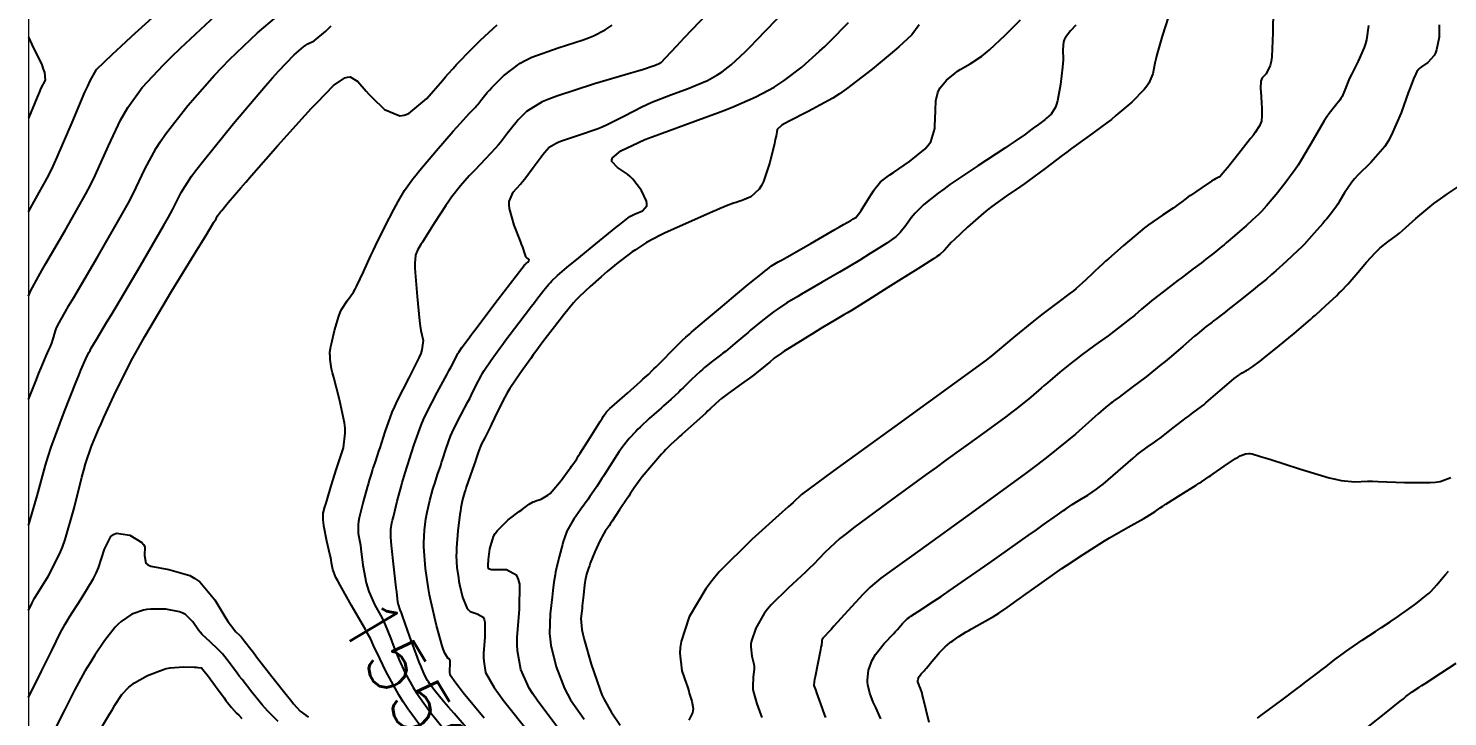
# Model space of a CAD drawing. Header units: metres. Extents: x 837117 to 838477, y 1189012 to 1191015.
# Drawn here: x 837476.5 to 837574.9, y 1190474.6 to 1190522.4 of the extents above; entities that cross this region are included whole.
import ezdxf

# ---------------------------------------------------------------- set-up
doc = ezdxf.new("R2010")
doc.units = ezdxf.units.M
doc.header["$LTSCALE"] = 0.3
doc.layers.add('COORD', color=7, linetype='Continuous', lineweight=20)
doc.layers.add('COTAS 10', color=1, linetype='Continuous')
doc.layers.add('COTAS INT', color=252, linetype='Continuous')
doc.styles.get("Standard").update_dxf_attribs({"font": 'simplex.shx'})

msp = doc.modelspace()

# ---------------------------------------------------------------- linework, layer by layer
at = {"layer": 'COORD'}
msp.add_lwpolyline([(837476.514, 1189013.872), (838476.514, 1189013.872), (838476.514, 1191013.872), (837476.514, 1191013.872)], close=True, dxfattribs=at)
at = {"layer": 'COTAS 10'}
for points, elevation in [([(837476.514, 1190509.651), (837476.805, 1190510.153), (837477.921, 1190512.201), (837478.222, 1190512.808), (837478.519, 1190513.434), (837479.56, 1190515.841), (837480.436, 1190517.939), (837480.628, 1190518.37), (837480.799, 1190518.736), (837481.236, 1190519.515), (837482.344, 1190520.589), (837482.938, 1190521.141), (837483.656, 1190521.803), (837487.287, 1190525.115)], 1540), ([(837504.173, 1190473.354), (837502.832, 1190475.186), (837502.51, 1190475.672), (837502.209, 1190476.15), (837501.3, 1190477.799), (837500.672, 1190479.107), (837500.547, 1190479.369), (837500.444, 1190479.587), (837500.252, 1190480.015), (837500.017, 1190480.462), (837499.887, 1190480.692), (837499.729, 1190480.969), (837498.925, 1190482.352), (837498.124, 1190483.759), (837497.969, 1190484.051), (837497.842, 1190484.3), (837497.623, 1190484.847), (837497.542, 1190485.312), (837497.502, 1190485.51), (837497.455, 1190485.737), (837497.417, 1190485.913), (837497.221, 1190486.808), (837497.008, 1190487.876), (837496.973, 1190488.101), (837496.949, 1190488.296), (837496.951, 1190488.747), (837497.081, 1190489.193), (837497.138, 1190489.386), (837497.204, 1190489.608), (837497.517, 1190490.659), (837497.872, 1190491.82), (837497.964, 1190492.111), (837498.054, 1190492.39), (837498.357, 1190493.287), (837498.49, 1190494.296), (837498.472, 1190494.644), (837498.431, 1190495.022), (837498.086, 1190496.637), (837497.684, 1190498.165), (837497.606, 1190498.488), (837497.543, 1190498.768), (837497.439, 1190499.417), (837497.43, 1190499.718), (837497.428, 1190499.778), (837497.425, 1190499.828), (837497.416, 1190499.924), (837497.461, 1190500.17), (837497.492, 1190500.315), (837497.532, 1190500.494), (837497.744, 1190501.415), (837498.041, 1190502.425), (837498.134, 1190502.659), (837498.232, 1190502.874), (837498.625, 1190503.485), (837499.056, 1190504.086), (837499.178, 1190504.293), (837499.301, 1190504.519), (837499.754, 1190505.484), (837500.259, 1190506.622), (837500.415, 1190506.956), (837500.578, 1190507.298), (837501.225, 1190508.605), (837501.857, 1190509.822), (837502.011, 1190510.107), (837502.156, 1190510.37), (837502.603, 1190511.136), (837503.178, 1190511.938), (837503.403, 1190512.224), (837503.656, 1190512.538), (837504.811, 1190513.905), (837505.976, 1190515.239), (837506.236, 1190515.533), (837506.469, 1190515.793), (837507.086, 1190516.459), (837507.487, 1190516.888), (837507.584, 1190516.998), (837507.676, 1190517.106), (837507.958, 1190517.466), (837508.336, 1190517.921), (837508.489, 1190518.088), (837508.662, 1190518.272), (837509.459, 1190519.087), (837510.606, 1190519.951), (837511, 1190520.167), (837511.427, 1190520.373), (837513.245, 1190521.031), (837514.983, 1190521.581), (837515.36, 1190521.718), (837515.691, 1190521.849), (837516.511, 1190522.269), (837516.998, 1190522.602)], 1550), ([(837513.164, 1190473.969), (837511.792, 1190475.775), (837511.501, 1190476.215), (837511.249, 1190476.628), (837510.659, 1190477.901), (837510.438, 1190479.213), (837510.419, 1190479.651), (837510.417, 1190480.121), (837510.562, 1190482.086), (837510.586, 1190483.83), (837510.508, 1190484.16), (837510.394, 1190484.423), (837509.676, 1190484.823), (837508.903, 1190484.812), (837508.754, 1190484.817), (837508.632, 1190484.826), (837508.428, 1190484.884), (837508.411, 1190484.961), (837508.407, 1190484.98), (837508.403, 1190485), (837508.394, 1190485.063), (837508.407, 1190485.285), (837508.418, 1190485.404), (837508.432, 1190485.547), (837508.508, 1190486.274), (837508.761, 1190487.124), (837508.887, 1190487.345), (837509.038, 1190487.56), (837509.782, 1190488.285), (837510.554, 1190488.869), (837510.722, 1190488.994), (837510.87, 1190489.105), (837511.239, 1190489.373), (837511.514, 1190489.53), (837511.602, 1190489.569), (837511.696, 1190489.607), (837512.08, 1190489.73), (837512.546, 1190489.995), (837512.692, 1190490.123), (837512.845, 1190490.274), (837513.458, 1190491.017), (837513.995, 1190491.747), (837514.101, 1190491.89), (837514.187, 1190492.008), (837514.342, 1190492.223), (837514.535, 1190492.527), (837514.645, 1190492.702), (837514.779, 1190492.915), (837515.469, 1190494.01), (837516.158, 1190495.103), (837516.293, 1190495.315), (837516.402, 1190495.488), (837516.594, 1190495.782), (837516.836, 1190496.004), (837516.978, 1190496.131), (837517.152, 1190496.287), (837518.049, 1190497.085), (837518.95, 1190497.886), (837519.126, 1190498.042), (837519.271, 1190498.171), (837519.529, 1190498.401), (837519.758, 1190498.627), (837519.884, 1190498.752), (837520.036, 1190498.906), (837521.592, 1190500.47), (837521.745, 1190500.622), (837521.872, 1190500.747), (837522.103, 1190500.967), (837522.357, 1190501.177), (837522.498, 1190501.296), (837522.669, 1190501.441), (837523.543, 1190502.182), (837524.64, 1190503.108), (837524.952, 1190503.369), (837525.268, 1190503.632), (837526.438, 1190504.6), (837527.412, 1190505.398), (837527.604, 1190505.554), (837527.762, 1190505.682), (837528.052, 1190505.908), (837528.51, 1190506.172), (837528.774, 1190506.323), (837529.098, 1190506.508), (837530.763, 1190507.458), (837532.44, 1190508.416), (837532.771, 1190508.606), (837533.045, 1190508.763), (837533.551, 1190509.058), (837533.681, 1190509.14), (837533.717, 1190509.162), (837533.752, 1190509.185), (837533.882, 1190509.265), (837534.083, 1190509.49), (837534.163, 1190509.602), (837534.254, 1190509.737), (837534.674, 1190510.407), (837535.114, 1190511.105), (837535.219, 1190511.257), (837535.316, 1190511.391), (837535.604, 1190511.729), (837536.058, 1190512.079), (837536.26, 1190512.221), (837536.495, 1190512.383), (837537.62, 1190513.132), (837538.703, 1190514.017), (837538.913, 1190514.265), (837539.083, 1190514.515), (837539.372, 1190515.426), (837539.402, 1190516.28), (837539.41, 1190516.494), (837539.417, 1190516.698), (837539.443, 1190517.354), (837539.571, 1190517.933), (837539.644, 1190518.088), (837539.732, 1190518.242), (837540.186, 1190518.783), (837540.776, 1190519.278), (837540.951, 1190519.404), (837541.131, 1190519.525), (837541.821, 1190519.92), (837542.634, 1190520.446), (837542.891, 1190520.649), (837543.163, 1190520.877), (837544.258, 1190521.907), (837545.322, 1190522.965)], 1560), ([(837574.335, 1190522.614), (837574.34, 1190521.756), (837574.167, 1190520.881), (837574.088, 1190520.683), (837573.997, 1190520.504), (837573.556, 1190520.018), (837573.121, 1190519.699), (837573.033, 1190519.627), (837572.958, 1190519.56), (837572.806, 1190519.377), (837572.738, 1190519.231), (837572.717, 1190519.189), (837572.696, 1190519.145), (837572.61, 1190518.979), (837572.418, 1190518.498), (837572.329, 1190518.255), (837572.224, 1190517.966), (837571.718, 1190516.527), (837571.025, 1190514.934), (837570.802, 1190514.548), (837570.567, 1190514.185), (837569.607, 1190513.07), (837568.691, 1190512.162), (837568.483, 1190511.929), (837568.295, 1190511.705), (837567.78, 1190510.963), (837567.413, 1190510.337), (837567.317, 1190510.186), (837567.225, 1190510.045), (837566.913, 1190509.614), (837566.545, 1190509.167), (837566.417, 1190509.016), (837566.278, 1190508.853), (837565.68, 1190508.162), (837564.974, 1190507.395), (837564.767, 1190507.184), (837564.554, 1190506.973), (837563.744, 1190506.215), (837563.019, 1190505.568), (837562.86, 1190505.426), (837562.719, 1190505.302), (837562.363, 1190504.988), (837561.953, 1190504.65), (837561.779, 1190504.509), (837561.579, 1190504.348), (837560.637, 1190503.597), (837559.697, 1190502.853), (837559.498, 1190502.696), (837559.326, 1190502.561), (837558.926, 1190502.251), (837558.675, 1190502.061), (837558.597, 1190502.002), (837558.515, 1190501.94), (837558.187, 1190501.69), (837557.726, 1190501.317), (837557.559, 1190501.176), (837557.376, 1190501.02), (837556.576, 1190500.321), (837555.63, 1190499.51), (837555.355, 1190499.282), (837555.075, 1190499.054), (837554.016, 1190498.219), (837553.064, 1190497.49), (837552.85, 1190497.327), (837552.658, 1190497.182), (837552.146, 1190496.803), (837551.781, 1190496.533), (837551.682, 1190496.457), (837551.585, 1190496.381), (837551.239, 1190496.102), (837550.708, 1190495.645), (837550.494, 1190495.457), (837550.25, 1190495.241), (837549.124, 1190494.239), (837547.218, 1190492.684), (837546.482, 1190492.12), (837545.656, 1190491.497), (837541.919, 1190488.767), (837538.32, 1190486.181), (837537.581, 1190485.649), (837536.953, 1190485.198), (837535.617, 1190484.235), (837534.897, 1190483.622), (837534.658, 1190483.392), (837534.402, 1190483.135), (837533.335, 1190481.986), (837532.37, 1190480.908), (837532.177, 1190480.695), (837532.018, 1190480.519), (837531.711, 1190480.192), (837531.63, 1190480.111), (837531.612, 1190480.09), (837531.596, 1190480.069), (837531.555, 1190479.999), (837531.535, 1190479.937), (837531.532, 1190479.922), (837531.53, 1190479.908), (837531.536, 1190479.863), (837531.501, 1190479.607), (837531.474, 1190479.46), (837531.44, 1190479.279), (837531.254, 1190478.347), (837531.07, 1190477.412), (837531.037, 1190477.228), (837531.011, 1190477.077), (837530.983, 1190476.805), (837531.067, 1190476.574), (837531.112, 1190476.449), (837531.166, 1190476.297), (837531.442, 1190475.531), (837531.722, 1190474.745), (837531.779, 1190474.582)], 1570), ([(837476.514, 1190475.976), (837477.42, 1190477.787), (837477.811, 1190478.574), (837478.135, 1190479.227), (837478.74, 1190480.468), (837479.059, 1190481.05), (837479.204, 1190481.287), (837479.372, 1190481.557), (837480.184, 1190482.806), (837481.02, 1190484.224), (837481.205, 1190484.6), (837481.369, 1190484.97), (837481.793, 1190486.246), (837482.239, 1190487.145), (837482.418, 1190487.276), (837482.621, 1190487.357), (837483.554, 1190487.225), (837484.373, 1190486.727), (837484.504, 1190486.577), (837484.594, 1190486.422), (837484.573, 1190485.819), (837484.652, 1190485.282), (837484.805, 1190485.168), (837485.015, 1190485.07), (837486.244, 1190484.841), (837487.705, 1190484.44), (837488.062, 1190484.233), (837488.397, 1190483.985), (837489.432, 1190482.741), (837490.204, 1190481.481), (837490.374, 1190481.222), (837490.524, 1190481.001), (837490.908, 1190480.53), (837491.157, 1190480.298), (837491.223, 1190480.229), (837491.288, 1190480.158), (837491.509, 1190479.88), (837491.929, 1190479.326), (837492.119, 1190479.079), (837492.34, 1190478.793), (837493.406, 1190477.422), (837494.481, 1190476.059), (837494.709, 1190475.778), (837494.907, 1190475.538), (837495.367, 1190475.018), (837495.774, 1190474.721), (837495.938, 1190474.622)], 1550)]:
    msp.add_lwpolyline(points, dxfattribs=dict(at, elevation=elevation))
at = {"layer": 'COTAS INT'}
for points, elevation in [([(837524.638, 1190524.508), (837521.975, 1190521.684), (837521.463, 1190521.142), (837521.048, 1190520.704), (837520.367, 1190519.989), (837520.322, 1190519.955), (837520.31, 1190519.947), (837520.297, 1190519.939), (837520.252, 1190519.914), (837520.197, 1190519.89), (837520.178, 1190519.883), (837520.158, 1190519.875), (837520.074, 1190519.844), (837519.982, 1190519.809), (837519.934, 1190519.787), (837519.85, 1190519.743), (837519.176, 1190519.528), (837518.78, 1190519.409), (837518.293, 1190519.264), (837515.776, 1190518.527), (837513.159, 1190517.683), (837512.609, 1190517.471), (837512.134, 1190517.269), (837511.048, 1190516.615), (837510.487, 1190516.022), (837510.343, 1190515.857), (837510.204, 1190515.692), (837509.742, 1190515.096), (837509.244, 1190514.459), (837509.082, 1190514.269), (837508.91, 1190514.073), (837508.201, 1190513.316), (837507.464, 1190512.547), (837507.274, 1190512.343), (837507.091, 1190512.143), (837506.478, 1190511.455), (837505.852, 1190510.658), (837505.66, 1190510.39), (837505.459, 1190510.1), (837504.667, 1190508.882), (837503.978, 1190507.776), (837503.842, 1190507.557), (837503.731, 1190507.376), (837503.529, 1190507.04), (837503.473, 1190506.923), (837503.454, 1190506.882), (837503.434, 1190506.836), (837503.347, 1190506.635), (837503.307, 1190506.058), (837503.315, 1190505.775), (837503.333, 1190505.439), (837503.467, 1190503.779), (837503.646, 1190502.088), (837503.692, 1190501.732), (837503.736, 1190501.424), (837503.88, 1190500.72), (837503.809, 1190500.088), (837503.717, 1190499.827), (837503.595, 1190499.528), (837502.893, 1190498.137), (837502.087, 1190496.57), (837501.898, 1190496.16), (837501.726, 1190495.761), (837501.228, 1190494.405), (837500.88, 1190493.291), (837500.801, 1190493.043), (837500.73, 1190492.822), (837500.538, 1190492.244), (837500.41, 1190491.877), (837500.381, 1190491.789), (837500.353, 1190491.706), (837500.275, 1190491.457), (837500.153, 1190491.035), (837500.099, 1190490.845), (837500.035, 1190490.622), (837499.732, 1190489.55), (837499.459, 1190488.435), (837499.416, 1190488.185), (837499.386, 1190487.961), (837499.392, 1190487.364), (837499.437, 1190487.113), (837499.499, 1190486.762), (837499.533, 1190486.534), (837499.569, 1190486.28), (837499.711, 1190485.144), (837499.933, 1190483.925), (837500.019, 1190483.618), (837500.115, 1190483.325), (837500.549, 1190482.38), (837501.018, 1190481.509), (837501.136, 1190481.263), (837501.249, 1190481.015), (837501.614, 1190480.099), (837501.973, 1190479.16), (837502.082, 1190478.896), (837502.195, 1190478.632), (837502.64, 1190477.664), (837503.198, 1190476.652), (837503.382, 1190476.359), (837503.58, 1190476.06), (837504.403, 1190474.935), (837505.364, 1190473.737)], 1552), ([(837476.514, 1190503.795), (837476.67, 1190504.155), (837477.208, 1190505.156), (837477.448, 1190505.579), (837477.727, 1190506.065), (837479.063, 1190508.348), (837480.494, 1190510.889), (837480.834, 1190511.538), (837481.148, 1190512.163), (837482.078, 1190514.224), (837482.902, 1190516.005), (837483.15, 1190516.453), (837483.407, 1190516.882), (837484.406, 1190518.27), (837485.881, 1190519.854), (837486.438, 1190520.406), (837487.059, 1190521.007), (837489.841, 1190523.591)], 1542), ([(837476.514, 1190496.636), (837477.068, 1190498.03), (837477.241, 1190498.459), (837477.393, 1190498.829), (837477.753, 1190499.666), (837477.943, 1190500.073), (837477.986, 1190500.171), (837478.026, 1190500.263), (837478.138, 1190500.542), (837478.219, 1190500.781), (837478.24, 1190500.848), (837478.26, 1190500.915), (837478.324, 1190501.16), (837478.396, 1190501.408), (837478.42, 1190501.478), (837478.447, 1190501.547), (837478.557, 1190501.801), (837479.055, 1190502.683), (837479.326, 1190503.149), (837479.655, 1190503.712), (837481.322, 1190506.543), (837483.067, 1190509.577), (837483.445, 1190510.267), (837483.777, 1190510.892), (837484.595, 1190512.607), (837485.369, 1190514.07), (837485.672, 1190514.536), (837486.015, 1190515.028), (837487.575, 1190517.025), (837489.418, 1190519.118), (837489.938, 1190519.671), (837490.463, 1190520.212), (837492.395, 1190522.068), (837494.162, 1190523.555)], 1544), ([(837507.86, 1190472.739), (837506.033, 1190474.856), (837505.656, 1190475.297), (837505.334, 1190475.676), (837504.634, 1190476.517), (837504.328, 1190476.934), (837504.255, 1190477.045), (837504.187, 1190477.154), (837503.98, 1190477.53), (837503.719, 1190478.157), (837503.617, 1190478.424), (837503.501, 1190478.732), (837502.975, 1190480.182), (837502.48, 1190481.567), (837502.385, 1190481.834), (837502.306, 1190482.05), (837502.173, 1190482.409), (837502.157, 1190482.457), (837502.152, 1190482.476), (837502.148, 1190482.499), (837502.133, 1190482.604), (837502.082, 1190483.052), (837502.055, 1190483.29), (837502.023, 1190483.578), (837502.001, 1190483.778), (837501.86, 1190485.032), (837501.705, 1190486.51), (837501.678, 1190486.814), (837501.658, 1190487.073), (837501.641, 1190487.625), (837501.728, 1190488.081), (837501.773, 1190488.278), (837501.827, 1190488.505), (837502.098, 1190489.584), (837502.382, 1190490.663), (837502.444, 1190490.891), (837502.498, 1190491.087), (837502.635, 1190491.542), (837502.786, 1190491.999), (837502.85, 1190492.198), (837502.922, 1190492.428), (837503.262, 1190493.52), (837503.75, 1190494.861), (837503.916, 1190495.248), (837504.094, 1190495.642), (837504.851, 1190497.121), (837505.556, 1190498.404), (837505.702, 1190498.674), (837505.827, 1190498.907), (837506.1, 1190499.442), (837506.254, 1190499.743), (837506.304, 1190499.829), (837506.357, 1190499.917), (837506.574, 1190500.242), (837507.07, 1190500.911), (837507.299, 1190501.215), (837507.567, 1190501.571), (837508.869, 1190503.286), (837510.565, 1190505.515), (837510.885, 1190505.935), (837510.904, 1190505.958), (837510.909, 1190505.964), (837510.914, 1190505.969), (837510.935, 1190505.988), (837510.978, 1190506.025), (837510.999, 1190506.042), (837511.023, 1190506.062), (837511.138, 1190506.157), (837511.227, 1190506.26), (837511.234, 1190506.285), (837511.233, 1190506.308), (837511.166, 1190506.38), (837511.06, 1190506.474), (837511.035, 1190506.513), (837511.011, 1190506.556), (837510.94, 1190506.755), (837510.79, 1190507.199), (837510.716, 1190507.397), (837510.629, 1190507.627), (837510.2, 1190508.727), (837509.875, 1190509.875), (837509.853, 1190510.136), (837509.861, 1190510.372), (837510.138, 1190511.016), (837510.636, 1190511.571), (837510.785, 1190511.751), (837510.937, 1190511.942), (837511.526, 1190512.725), (837512.071, 1190513.464), (837512.198, 1190513.627), (837512.313, 1190513.772), (837512.638, 1190514.144), (837513.103, 1190514.424), (837513.307, 1190514.511), (837513.543, 1190514.601), (837514.664, 1190514.963), (837515.964, 1190515.406), (837516.312, 1190515.548), (837516.655, 1190515.699), (837517.853, 1190516.312), (837519.052, 1190516.942), (837519.397, 1190517.103), (837519.747, 1190517.258), (837521.055, 1190517.768), (837522.264, 1190518.208), (837522.551, 1190518.319), (837522.818, 1190518.425), (837523.61, 1190518.768), (837524.263, 1190519.122), (837524.442, 1190519.235), (837524.62, 1190519.355), (837525.256, 1190519.84), (837526.216, 1190520.744), (837526.598, 1190521.128), (837527.031, 1190521.57), (837529.015, 1190523.648)], 1554), ([(837555.579, 1190523.193), (837555.128, 1190521.842), (837554.773, 1190520.531), (837554.698, 1190520.232), (837554.634, 1190519.96), (837554.486, 1190519.21), (837554.214, 1190518.565), (837554.07, 1190518.359), (837553.898, 1190518.142), (837553.03, 1190517.262), (837551.934, 1190516.321), (837551.618, 1190516.065), (837551.296, 1190515.813), (837550.085, 1190514.918), (837548.856, 1190514.038), (837548.522, 1190513.794), (837548.19, 1190513.55), (837547.017, 1190512.666), (837545.899, 1190511.831), (837545.602, 1190511.618), (837545.312, 1190511.412), (837544.311, 1190510.732), (837543.316, 1190510.019), (837543.028, 1190509.793), (837542.735, 1190509.554), (837541.637, 1190508.585), (837540.703, 1190507.702), (837540.515, 1190507.517), (837540.358, 1190507.358), (837540.042, 1190506.996), (837539.686, 1190506.678), (837539.503, 1190506.545), (837539.283, 1190506.394), (837538.183, 1190505.688), (837536.845, 1190504.856), (837536.475, 1190504.624), (837536.105, 1190504.393), (837534.769, 1190503.554), (837533.59, 1190502.817), (837533.318, 1190502.65), (837533.07, 1190502.499), (837532.371, 1190502.085), (837531.702, 1190501.693), (837531.472, 1190501.556), (837531.223, 1190501.406), (837530.163, 1190500.761), (837529.146, 1190500.125), (837528.924, 1190499.98), (837528.729, 1190499.85), (837528.238, 1190499.496), (837527.924, 1190499.236), (837527.839, 1190499.165), (837527.755, 1190499.095), (837527.46, 1190498.846), (837527.031, 1190498.507), (837526.862, 1190498.38), (837526.671, 1190498.239), (837525.802, 1190497.609), (837524.939, 1190496.976), (837524.753, 1190496.834), (837524.589, 1190496.705), (837524.187, 1190496.357), (837523.797, 1190495.984), (837523.64, 1190495.839), (837523.463, 1190495.676), (837522.649, 1190494.937), (837521.83, 1190494.201), (837521.651, 1190494.039), (837521.491, 1190493.896), (837521.085, 1190493.533), (837520.714, 1190493.16), (837520.576, 1190493.01), (837520.424, 1190492.84), (837519.747, 1190492.06), (837519.087, 1190491.269), (837518.945, 1190491.093), (837518.821, 1190490.934), (837518.518, 1190490.517), (837518.251, 1190490.1), (837518.148, 1190489.943), (837518.033, 1190489.767), (837517.516, 1190488.979), (837516.999, 1190488.202), (837516.885, 1190488.032), (837516.783, 1190487.883), (837516.521, 1190487.508), (837516.3, 1190487.137), (837516.226, 1190486.989), (837516.145, 1190486.823), (837515.804, 1190486.062), (837515.482, 1190485.285), (837515.413, 1190485.109), (837515.354, 1190484.949), (837515.213, 1190484.512), (837515.13, 1190484.091), (837515.107, 1190483.942), (837515.085, 1190483.778), (837515.003, 1190483.069), (837514.927, 1190482.332), (837514.908, 1190482.151), (837514.889, 1190481.981), (837514.828, 1190481.447), (837514.904, 1190480.676), (837514.971, 1190480.356), (837515.059, 1190479.988), (837515.546, 1190478.276), (837516.135, 1190476.543), (837516.288, 1190476.163), (837516.436, 1190475.826), (837516.933, 1190474.973), (837517.56, 1190474.057)], 1564), ([(837562.829, 1190523.705), (837562.817, 1190522.058), (837562.737, 1190520.406), (837562.691, 1190520.072), (837562.634, 1190519.791), (837562.342, 1190519.223), (837562.062, 1190518.936), (837562.013, 1190518.832), (837561.976, 1190518.718), (837561.948, 1190518.217), (837561.996, 1190517.642), (837562.008, 1190517.481), (837562.019, 1190517.318), (837562.054, 1190516.724), (837562.049, 1190516.187), (837562.034, 1190516.061), (837562.014, 1190515.944), (837561.896, 1190515.604), (837561.58, 1190515.143), (837561.436, 1190514.95), (837561.268, 1190514.728), (837560.455, 1190513.693), (837559.661, 1190512.705), (837559.505, 1190512.513), (837559.376, 1190512.356), (837559.141, 1190512.085), (837559.089, 1190512.054), (837559.077, 1190512.049), (837559.064, 1190512.045), (837559.026, 1190512.042), (837558.824, 1190511.932), (837558.709, 1190511.86), (837558.568, 1190511.77), (837557.843, 1190511.295), (837557.093, 1190510.79), (837556.936, 1190510.681), (837556.8, 1190510.585), (837556.492, 1190510.348), (837556.185, 1190510.116), (837556.05, 1190510.023), (837555.894, 1190509.916), (837555.15, 1190509.428), (837554.196, 1190508.754), (837553.907, 1190508.532), (837553.607, 1190508.293), (837552.434, 1190507.301), (837551.415, 1190506.401), (837551.211, 1190506.221), (837551.042, 1190506.07), (837550.717, 1190505.774), (837550.519, 1190505.582), (837550.431, 1190505.497), (837550.328, 1190505.398), (837549.835, 1190504.926), (837549.183, 1190504.345), (837548.979, 1190504.177), (837548.765, 1190504.006), (837547.912, 1190503.364), (837546.884, 1190502.591), (837546.56, 1190502.338), (837546.22, 1190502.068), (837544.849, 1190500.95), (837543.248, 1190499.62), (837542.955, 1190499.377), (837542.951, 1190499.373), (837542.949, 1190499.372), (837542.947, 1190499.37), (837542.937, 1190499.364), (837536.594, 1190494.772), (837532.588, 1190491.864), (837531.814, 1190491.3), (837531.187, 1190490.839), (837530.134, 1190490.044), (837529.541, 1190489.495), (837529.204, 1190489.189), (837528.791, 1190488.817), (837526.673, 1190486.917), (837524.422, 1190484.675), (837523.925, 1190484.087), (837523.483, 1190483.514), (837522.343, 1190481.562), (837521.788, 1190479.857), (837521.715, 1190479.44), (837521.677, 1190479.047), (837521.829, 1190477.823), (837522.132, 1190476.955), (837522.19, 1190476.786), (837522.235, 1190476.648), (837522.303, 1190476.408), (837522.333, 1190476.277), (837522.355, 1190476.208), (837522.383, 1190476.126), (837522.532, 1190475.709), (837522.61, 1190475.198), (837522.594, 1190475.055), (837522.561, 1190474.912), (837522.305, 1190474.391)], 1566), ([(837476.514, 1190482.01), (837476.771, 1190482.537), (837476.948, 1190482.861), (837477.135, 1190483.189), (837477.9, 1190484.416), (837478.682, 1190485.901), (837478.88, 1190486.393), (837479.071, 1190486.919), (837479.693, 1190489.111), (837480.225, 1190491.242), (837480.358, 1190491.73), (837480.486, 1190492.174), (837480.897, 1190493.408), (837481.381, 1190494.563), (837481.554, 1190494.957), (837481.744, 1190495.383), (837482.573, 1190497.189), (837483.742, 1190499.485), (837484.147, 1190500.22), (837484.587, 1190500.997), (837486.469, 1190504.162), (837488.2, 1190506.99), (837488.545, 1190507.554), (837488.832, 1190508.023), (837489.383, 1190508.93), (837489.525, 1190509.174), (837489.554, 1190509.225), (837489.578, 1190509.27), (837489.631, 1190509.374), (837489.759, 1190509.551), (837489.831, 1190509.642), (837489.919, 1190509.751), (837490.371, 1190510.297), (837491.238, 1190511.307), (837491.588, 1190511.708), (837491.986, 1190512.163), (837493.822, 1190514.244), (837495.717, 1190516.358), (837496.153, 1190516.833), (837496.551, 1190517.259), (837497.665, 1190518.401), (837498.451, 1190518.949), (837498.642, 1190519.001), (837498.82, 1190519.01), (837499.366, 1190518.686), (837499.934, 1190518.019), (837500.127, 1190517.813), (837500.336, 1190517.598), (837501.216, 1190516.743), (837502.262, 1190516.305), (837502.576, 1190516.353), (837502.899, 1190516.474), (837504.153, 1190517.52), (837505.235, 1190518.767), (837505.45, 1190519.014), (837505.629, 1190519.218), (837505.97, 1190519.601), (837506.064, 1190519.702), (837506.087, 1190519.728), (837506.108, 1190519.753), (837506.174, 1190519.837), (837506.469, 1190520.149), (837506.634, 1190520.318), (837506.836, 1190520.522), (837507.869, 1190521.558), (837509.033, 1190522.62)], 1548), ([(837476.514, 1190487.894), (837476.595, 1190488.119), (837477.115, 1190489.952), (837477.694, 1190492.073), (837477.889, 1190492.694), (837478.101, 1190493.331), (837478.993, 1190495.755), (837479.827, 1190497.858), (837480.001, 1190498.293), (837480.151, 1190498.663), (837480.49, 1190499.465), (837480.712, 1190499.902), (837480.789, 1190500.042), (837480.873, 1190500.19), (837481.231, 1190500.792), (837481.939, 1190501.971), (837482.243, 1190502.482), (837482.595, 1190503.074), (837484.255, 1190505.879), (837485.89, 1190508.688), (837486.225, 1190509.282), (837486.509, 1190509.796), (837487.113, 1190510.99), (837487.835, 1190512.135), (837488.195, 1190512.619), (837488.623, 1190513.174), (837490.745, 1190515.781), (837492.955, 1190518.383), (837493.438, 1190518.936), (837493.866, 1190519.416), (837494.949, 1190520.544), (837495.598, 1190521.09), (837495.752, 1190521.203), (837495.896, 1190521.3), (837496.324, 1190521.512), (837497.129, 1190522.174), (837497.51, 1190522.554)], 1546), ([(837508.111, 1190474.529), (837506.673, 1190476.303), (837506.393, 1190476.658), (837506.165, 1190476.953), (837505.772, 1190477.527), (837505.734, 1190477.75), (837505.731, 1190477.824), (837505.731, 1190477.904), (837505.755, 1190478.239), (837505.759, 1190478.535), (837505.746, 1190478.591), (837505.727, 1190478.636), (837505.605, 1190478.704), (837505.385, 1190479.049), (837505.304, 1190479.268), (837505.214, 1190479.541), (837504.818, 1190480.973), (837504.425, 1190482.662), (837504.337, 1190483.096), (837504.259, 1190483.516), (837504.052, 1190484.914), (837503.951, 1190486.116), (837503.939, 1190486.412), (837503.934, 1190486.693), (837503.973, 1190487.575), (837504.083, 1190488.366), (837504.123, 1190488.589), (837504.166, 1190488.814), (837504.357, 1190489.641), (837504.571, 1190490.428), (837504.63, 1190490.628), (837504.688, 1190490.819), (837504.894, 1190491.444), (837505.108, 1190492.067), (837505.171, 1190492.258), (837505.236, 1190492.456), (837505.483, 1190493.238), (837505.796, 1190494.1), (837505.903, 1190494.349), (837506.018, 1190494.602), (837506.504, 1190495.553), (837506.998, 1190496.466), (837507.117, 1190496.695), (837507.229, 1190496.914), (837507.57, 1190497.62), (837507.906, 1190498.276), (837508.015, 1190498.464), (837508.13, 1190498.654), (837508.601, 1190499.361), (837509.211, 1190500.2), (837509.414, 1190500.473), (837509.63, 1190500.764), (837510.534, 1190501.961), (837511.405, 1190503.105), (837511.601, 1190503.362), (837511.778, 1190503.593), (837512.252, 1190504.213), (837512.608, 1190504.643), (837512.71, 1190504.756), (837512.814, 1190504.865), (837513.2, 1190505.233), (837513.847, 1190505.782), (837514.116, 1190506.005), (837514.423, 1190506.259), (837515.852, 1190507.432), (837517.239, 1190508.556), (837517.519, 1190508.78), (837517.753, 1190508.965), (837518.222, 1190509.317), (837518.462, 1190509.443), (837518.551, 1190509.485), (837518.651, 1190509.532), (837519.093, 1190509.729), (837519.391, 1190510.077), (837519.399, 1190510.219), (837519.376, 1190510.381), (837519.022, 1190511.129), (837518.427, 1190511.91), (837518.251, 1190512.091), (837518.07, 1190512.258), (837517.377, 1190512.737), (837516.968, 1190513.144), (837516.967, 1190513.266), (837517.014, 1190513.391), (837517.588, 1190513.877), (837518.812, 1190514.467), (837519.269, 1190514.657), (837519.777, 1190514.86), (837522.036, 1190515.692), (837524.369, 1190516.541), (837524.924, 1190516.755), (837525.439, 1190516.96), (837526.969, 1190517.622), (837528.229, 1190518.306), (837528.574, 1190518.524), (837528.918, 1190518.754), (837530.145, 1190519.69), (837531.383, 1190520.784), (837531.733, 1190521.114), (837532.087, 1190521.456), (837533.393, 1190522.787)], 1556), ([(837538.281, 1190522.627), (837537.77, 1190521.927), (837537.143, 1190521.341), (837536.868, 1190521.1), (837536.55, 1190520.824), (837535.034, 1190519.541), (837533.255, 1190518.173), (837532.771, 1190517.843), (837532.29, 1190517.535), (837530.585, 1190516.599), (837529.232, 1190515.922), (837528.974, 1190515.778), (837528.766, 1190515.651), (837528.437, 1190515.35), (837528.359, 1190514.892), (837528.31, 1190514.667), (837528.249, 1190514.4), (837527.928, 1190513.083), (837527.483, 1190511.747), (837527.344, 1190511.469), (837527.197, 1190511.23), (837526.606, 1190510.697), (837526.063, 1190510.469), (837525.945, 1190510.422), (837525.842, 1190510.383), (837525.588, 1190510.3), (837525.405, 1190510.249), (837525.347, 1190510.23), (837525.285, 1190510.208), (837525.036, 1190510.111), (837524.488, 1190509.878), (837524.238, 1190509.771), (837523.947, 1190509.645), (837522.54, 1190509.038), (837521.033, 1190508.362), (837520.678, 1190508.193), (837520.35, 1190508.032), (837519.388, 1190507.516), (837518.608, 1190507.022), (837518.394, 1190506.875), (837518.18, 1190506.723), (837517.417, 1190506.134), (837516.657, 1190505.504), (837516.445, 1190505.325), (837516.234, 1190505.144), (837515.465, 1190504.478), (837514.713, 1190503.76), (837514.511, 1190503.548), (837514.313, 1190503.329), (837513.619, 1190502.49), (837512.99, 1190501.671), (837512.833, 1190501.466), (837512.682, 1190501.269), (837512.199, 1190500.637), (837511.693, 1190499.957), (837511.529, 1190499.732), (837511.353, 1190499.49), (837510.629, 1190498.481), (837509.903, 1190497.391), (837509.725, 1190497.098), (837509.558, 1190496.809), (837509.04, 1190495.798), (837508.631, 1190494.921), (837508.532, 1190494.716), (837508.44, 1190494.528), (837508.157, 1190493.985), (837507.941, 1190493.562), (837507.89, 1190493.449), (837507.843, 1190493.339), (837507.704, 1190492.956), (837507.549, 1190492.484), (837507.493, 1190492.317), (837507.43, 1190492.134), (837507.152, 1190491.345), (837506.877, 1190490.551), (837506.816, 1190490.365), (837506.761, 1190490.193), (837506.616, 1190489.698), (837506.505, 1190489.122), (837506.472, 1190488.9), (837506.438, 1190488.651), (837506.305, 1190487.524), (837506.207, 1190486.342), (837506.195, 1190486.058), (837506.189, 1190485.792), (837506.223, 1190484.989), (837506.331, 1190484.258), (837506.372, 1190484.038), (837506.418, 1190483.811), (837506.623, 1190482.929), (837506.923, 1190482.183), (837507.029, 1190482.043), (837507.144, 1190481.931), (837507.64, 1190481.764), (837508.06, 1190481.53), (837508.127, 1190481.376), (837508.173, 1190481.183), (837508.159, 1190480.163), (837508.074, 1190479.013), (837508.075, 1190478.738), (837508.086, 1190478.482), (837508.215, 1190477.714), (837508.806, 1190476.671), (837509.108, 1190476.241), (837509.47, 1190475.75), (837511.28, 1190473.467)], 1558), ([(837549.16, 1190522.592), (837548.77, 1190522.202), (837548.413, 1190521.723), (837548.35, 1190521.584), (837548.302, 1190521.442), (837548.259, 1190520.906), (837548.267, 1190520.197), (837548.253, 1190519.947), (837548.231, 1190519.673), (837548.089, 1190518.49), (837547.875, 1190517.359), (837547.807, 1190517.118), (837547.735, 1190516.909), (837547.444, 1190516.418), (837547.117, 1190516.138), (837547.023, 1190516.062), (837546.927, 1190515.986), (837546.566, 1190515.719), (837546.199, 1190515.457), (837546.099, 1190515.384), (837546.001, 1190515.311), (837545.651, 1190515.048), (837544.935, 1190514.549), (837544.606, 1190514.327), (837544.22, 1190514.07), (837542.353, 1190512.84), (837540.419, 1190511.538), (837539.991, 1190511.234), (837539.61, 1190510.956), (837538.62, 1190510.157), (837538.01, 1190509.547), (837537.867, 1190509.387), (837537.736, 1190509.231), (837537.358, 1190508.702), (837536.97, 1190508.207), (837536.833, 1190508.074), (837536.683, 1190507.942), (837536.033, 1190507.477), (837535.299, 1190507.02), (837534.893, 1190506.766), (837534.16, 1190506.306), (837533.317, 1190505.79), (837533.045, 1190505.628), (837532.755, 1190505.457), (837531.567, 1190504.772), (837530.4, 1190504.101), (837530.123, 1190503.939), (837529.866, 1190503.789), (837529.107, 1190503.334), (837528.454, 1190502.903), (837528.264, 1190502.767), (837528.07, 1190502.624), (837527.338, 1190502.048), (837526.596, 1190501.434), (837526.396, 1190501.267), (837526.198, 1190501.101), (837525.502, 1190500.514), (837524.85, 1190499.974), (837524.68, 1190499.838), (837524.514, 1190499.708), (837523.952, 1190499.288), (837523.406, 1190498.862), (837523.249, 1190498.728), (837523.091, 1190498.587), (837522.501, 1190498.023), (837521.917, 1190497.445), (837521.762, 1190497.296), (837521.611, 1190497.151), (837521.089, 1190496.669), (837520.551, 1190496.186), (837520.389, 1190496.041), (837520.221, 1190495.891), (837519.567, 1190495.309), (837518.933, 1190494.723), (837518.777, 1190494.571), (837518.63, 1190494.422), (837518.17, 1190493.921), (837517.745, 1190493.378), (837517.619, 1190493.204), (837517.489, 1190493.019), (837516.994, 1190492.264), (837516.515, 1190491.508), (837516.397, 1190491.322), (837516.284, 1190491.147), (837515.929, 1190490.601), (837515.566, 1190490.069), (837515.449, 1190489.902), (837515.324, 1190489.726), (837514.813, 1190489.024), (837514.328, 1190488.33), (837514.219, 1190488.16), (837514.122, 1190488), (837513.863, 1190487.504), (837513.666, 1190486.966), (837513.608, 1190486.781), (837513.547, 1190486.58), (837513.315, 1190485.719), (837513.11, 1190484.865), (837513.068, 1190484.668), (837513.032, 1190484.487), (837512.952, 1190483.977), (837512.888, 1190483.395), (837512.862, 1190483.17), (837512.832, 1190482.917), (837512.696, 1190481.772), (837512.661, 1190480.401), (837512.695, 1190480.005), (837512.749, 1190479.602), (837513.102, 1190478.088), (837513.692, 1190476.585), (837513.894, 1190476.189), (837514.114, 1190475.801), (837515.049, 1190474.471)], 1562), ([(837569.454, 1190522.568), (837569.303, 1190521.589), (837569.231, 1190521.321), (837569.146, 1190521.053), (837568.728, 1190520.096), (837568.285, 1190519.22), (837568.183, 1190519.004), (837568.091, 1190518.799), (837567.834, 1190518.158), (837567.609, 1190517.641), (837567.537, 1190517.515), (837567.461, 1190517.398), (837567.15, 1190517.036), (837566.707, 1190516.481), (837566.547, 1190516.241), (837566.372, 1190515.964), (837565.605, 1190514.653), (837564.775, 1190513.239), (837564.559, 1190512.898), (837564.35, 1190512.579), (837563.646, 1190511.606), (837563.047, 1190510.863), (837562.904, 1190510.688), (837562.771, 1190510.527), (837562.372, 1190510.056), (837562.02, 1190509.673), (837561.916, 1190509.568), (837561.81, 1190509.463), (837561.406, 1190509.085), (837560.957, 1190508.686), (837560.822, 1190508.568), (837560.684, 1190508.446), (837560.146, 1190507.979), (837559.583, 1190507.5), (837559.428, 1190507.371), (837559.273, 1190507.243), (837558.719, 1190506.795), (837558.164, 1190506.359), (837558.009, 1190506.239), (837557.853, 1190506.119), (837557.286, 1190505.688), (837556.653, 1190505.209), (837556.455, 1190505.059), (837556.248, 1190504.902), (837555.42, 1190504.271), (837554.615, 1190503.647), (837554.423, 1190503.494), (837554.244, 1190503.348), (837553.706, 1190502.895), (837553.237, 1190502.492), (837553.101, 1190502.379), (837552.961, 1190502.266), (837552.436, 1190501.852), (837551.805, 1190501.376), (837551.599, 1190501.223), (837551.38, 1190501.062), (837550.474, 1190500.404), (837549.497, 1190499.681), (837549.233, 1190499.478), (837548.97, 1190499.274), (837548.044, 1190498.526), (837547.183, 1190497.803), (837546.962, 1190497.614), (837546.749, 1190497.431), (837546.04, 1190496.808), (837545.085, 1190496.029), (837544.716, 1190495.746), (837544.301, 1190495.434), (837542.428, 1190494.065), (837540.139, 1190492.418), (837539.463, 1190491.93), (837538.768, 1190491.429), (837536.105, 1190489.504), (837533.742, 1190487.743), (837533.236, 1190487.346), (837532.794, 1190486.987), (837531.735, 1190486.015), (837530.955, 1190485.201), (837530.69, 1190484.942), (837530.404, 1190484.668), (837529.192, 1190483.554), (837528.026, 1190482.393), (837527.768, 1190482.088), (837527.539, 1190481.791), (837526.949, 1190480.78), (837526.661, 1190479.897), (837526.623, 1190479.681), (837526.604, 1190479.477), (837526.682, 1190478.843), (837526.817, 1190478.281), (837526.832, 1190478.123), (837526.838, 1190477.964), (837526.779, 1190477.378), (837526.742, 1190476.734), (837526.762, 1190476.538), (837526.795, 1190476.335), (837527.022, 1190475.537), (837527.302, 1190474.771), (837527.369, 1190474.587)], 1568), ([(837476.514, 1190521.771), (837476.762, 1190521.246), (837477.436, 1190519.84), (837477.55, 1190519.552), (837477.633, 1190519.307), (837477.672, 1190518.79), (837477.383, 1190518.217), (837477.259, 1190517.938), (837477.116, 1190517.606), (837476.514, 1190516.142)], 1538), ([(837535.627, 1190474.496), (837535.272, 1190475.271), (837535.186, 1190475.467), (837535.106, 1190475.655), (837534.862, 1190476.268), (837534.721, 1190476.854), (837534.706, 1190477.024), (837534.702, 1190477.198), (837534.773, 1190477.856), (837535.026, 1190478.554), (837535.136, 1190478.753), (837535.263, 1190478.955), (837535.869, 1190479.704), (837536.501, 1190480.384), (837536.646, 1190480.543), (837536.777, 1190480.689), (837537.138, 1190481.107), (837537.47, 1190481.437), (837537.582, 1190481.527), (837537.702, 1190481.616), (837538.211, 1190481.934), (837539.309, 1190482.639), (837539.802, 1190482.973), (837540.376, 1190483.366), (837543.129, 1190485.288), (837545.855, 1190487.209), (837546.412, 1190487.602), (837546.883, 1190487.935), (837547.868, 1190488.635), (837548.285, 1190488.931), (837548.398, 1190489.009), (837548.509, 1190489.085), (837548.901, 1190489.347), (837549.3, 1190489.599), (837549.416, 1190489.669), (837549.534, 1190489.739), (837549.979, 1190489.994), (837550.582, 1190490.408), (837550.801, 1190490.578), (837551.041, 1190490.772), (837552.093, 1190491.676), (837553.128, 1190492.576), (837553.357, 1190492.767), (837553.562, 1190492.934), (837554.094, 1190493.328), (837554.597, 1190493.674), (837554.784, 1190493.81), (837554.991, 1190493.964), (837555.909, 1190494.666), (837556.809, 1190495.361), (837557.005, 1190495.51), (837557.178, 1190495.641), (837557.61, 1190495.959), (837558.018, 1190496.277), (837558.175, 1190496.408), (837558.352, 1190496.558), (837559.152, 1190497.253), (837559.952, 1190497.939), (837560.129, 1190498.082), (837560.286, 1190498.206), (837560.693, 1190498.483), (837560.977, 1190498.639), (837561.056, 1190498.685), (837561.136, 1190498.734), (837561.427, 1190498.92), (837561.868, 1190499.246), (837562.043, 1190499.383), (837562.24, 1190499.539), (837563.143, 1190500.268), (837564.062, 1190501.023), (837564.27, 1190501.196), (837564.458, 1190501.352), (837564.968, 1190501.785), (837565.432, 1190502.195), (837565.591, 1190502.338), (837565.762, 1190502.492), (837566.492, 1190503.155), (837567.22, 1190503.835), (837567.391, 1190504.001), (837567.548, 1190504.156), (837568.006, 1190504.636), (837568.432, 1190505.122), (837568.569, 1190505.281), (837568.715, 1190505.451), (837569.311, 1190506.153), (837569.934, 1190506.839), (837570.096, 1190506.998), (837570.254, 1190507.144), (837570.788, 1190507.562), (837571.392, 1190508.011), (837571.594, 1190508.178), (837571.81, 1190508.363), (837572.717, 1190509.181), (837573.986, 1190510.226), (837574.43, 1190510.553), (837574.915, 1190510.897), (837577.003, 1190512.277)], 1572), ([(837538.986, 1190474.227), (837538.774, 1190475.095), (837538.572, 1190475.943), (837538.526, 1190476.119), (837538.486, 1190476.269), (837538.379, 1190476.596), (837538.311, 1190476.746), (837538.294, 1190476.784), (837538.279, 1190476.82), (837538.231, 1190476.939), (837538.204, 1190477.052), (837538.201, 1190477.085), (837538.2, 1190477.119), (837538.214, 1190477.246), (837538.263, 1190477.381), (837538.284, 1190477.42), (837538.309, 1190477.459), (837538.426, 1190477.604), (837538.624, 1190477.827), (837538.699, 1190477.915), (837538.783, 1190478.015), (837539.161, 1190478.47), (837539.569, 1190478.948), (837539.672, 1190479.062), (837539.771, 1190479.168), (837540.091, 1190479.483), (837540.413, 1190479.751), (837540.513, 1190479.827), (837540.617, 1190479.905), (837541.032, 1190480.19), (837541.553, 1190480.515), (837541.724, 1190480.617), (837541.907, 1190480.724), (837542.664, 1190481.152), (837543.438, 1190481.596), (837543.63, 1190481.713), (837543.814, 1190481.827), (837544.399, 1190482.214), (837545.062, 1190482.686), (837545.295, 1190482.853), (837545.55, 1190483.035), (837546.645, 1190483.825), (837547.857, 1190484.685), (837548.184, 1190484.912), (837548.508, 1190485.134), (837549.647, 1190485.894), (837550.806, 1190486.625), (837551.142, 1190486.829), (837551.485, 1190487.033), (837552.776, 1190487.773), (837553.875, 1190488.393), (837554.095, 1190488.521), (837554.28, 1190488.63), (837554.644, 1190488.867), (837554.999, 1190489.116), (837555.177, 1190489.232), (837555.39, 1190489.37), (837556.448, 1190490.038), (837557.493, 1190490.693), (837557.698, 1190490.822), (837557.865, 1190490.928), (837558.165, 1190491.123), (837558.395, 1190491.287), (837558.519, 1190491.375), (837558.67, 1190491.481), (837559.432, 1190492.014), (837560.228, 1190492.543), (837560.4, 1190492.646), (837560.552, 1190492.729), (837560.924, 1190492.873), (837561.139, 1190492.885), (837561.191, 1190492.885), (837561.239, 1190492.884), (837561.387, 1190492.868), (837561.965, 1190492.693), (837562.284, 1190492.592), (837562.673, 1190492.468), (837564.652, 1190491.829), (837566.719, 1190491.211), (837567.164, 1190491.1), (837567.553, 1190491.015), (837568.495, 1190490.924), (837569.375, 1190490.967), (837569.725, 1190490.966), (837570.121, 1190490.959), (837571.935, 1190490.888), (837573.713, 1190490.875), (837574.087, 1190490.905), (837574.409, 1190490.95), (837575.145, 1190491.231)], 1574), ([(837561.745, 1190474.547), (837561.982, 1190474.717), (837562.241, 1190474.906), (837563.359, 1190475.734), (837564.492, 1190476.585), (837564.761, 1190476.787), (837565.01, 1190476.975), (837565.75, 1190477.533), (837566.334, 1190477.978), (837566.484, 1190478.095), (837566.63, 1190478.21), (837567.118, 1190478.599), (837567.685, 1190479.03), (837567.881, 1190479.17), (837568.094, 1190479.32), (837569.004, 1190479.938), (837569.923, 1190480.548), (837570.142, 1190480.693), (837570.346, 1190480.827), (837570.953, 1190481.227), (837571.531, 1190481.619), (837571.717, 1190481.748), (837571.914, 1190481.887), (837572.716, 1190482.466), (837573.473, 1190483.057), (837573.64, 1190483.204), (837573.789, 1190483.344), (837574.176, 1190483.79), (837574.613, 1190484.318), (837574.793, 1190484.51), (837574.999, 1190484.722)], 1576), ([(837493.833, 1190474.3), (837493.113, 1190475.029), (837492.914, 1190475.247), (837492.715, 1190475.472), (837491.999, 1190476.344), (837491.328, 1190477.213), (837491.159, 1190477.435), (837490.997, 1190477.65), (837490.47, 1190478.362), (837489.968, 1190478.99), (837489.822, 1190479.152), (837489.673, 1190479.309), (837489.108, 1190479.834), (837488.568, 1190480.346), (837488.435, 1190480.495), (837488.309, 1190480.647), (837487.911, 1190481.221), (837487.41, 1190481.716), (837487.218, 1190481.818), (837487.004, 1190481.905), (837486.04, 1190482.094), (837485, 1190482.097), (837484.738, 1190482.066), (837484.487, 1190482.022), (837483.676, 1190481.75), (837482.937, 1190481.247), (837482.733, 1190481.057), (837482.529, 1190480.845), (837481.791, 1190479.897), (837481.132, 1190478.91), (837480.978, 1190478.673), (837480.836, 1190478.453), (837480.424, 1190477.79), (837479.72, 1190476.468), (837479.393, 1190475.833), (837479.009, 1190475.08), (837477.148, 1190471.39)], 1552), ([(837481.272, 1190473.369), (837482.142, 1190474.818), (837482.339, 1190475.14), (837482.515, 1190475.426), (837482.992, 1190476.171), (837483.48, 1190476.689), (837483.664, 1190476.832), (837483.869, 1190476.975), (837484.784, 1190477.489), (837485.804, 1190477.895), (837486.076, 1190477.97), (837486.343, 1190478.029), (837487.266, 1190478.104), (837487.999, 1190478.071), (837488.146, 1190478.062), (837488.268, 1190478.052), (837488.508, 1190478.016), (837488.709, 1190477.799), (837488.807, 1190477.676), (837488.924, 1190477.524), (837489.5, 1190476.748), (837490.09, 1190475.939), (837490.217, 1190475.767), (837490.327, 1190475.618), (837490.591, 1190475.267), (837490.949, 1190474.885), (837491.119, 1190474.716), (837491.32, 1190474.52)], 1554), ([(837569.439, 1190473.949), (837570.671, 1190474.933), (837571.651, 1190475.721), (837571.861, 1190475.887), (837572.044, 1190476.029), (837572.482, 1190476.354), (837572.946, 1190476.66), (837573.144, 1190476.79), (837573.373, 1190476.941), (837574.454, 1190477.649), (837575.527, 1190478.357)], 1578)]:
    msp.add_lwpolyline(points, dxfattribs=dict(at, elevation=elevation))

# ---------------------------------------------------------------- texts
at = {"layer": 'COTAS 10', "insert": (837497.878, 1190481.419, 1550), "char_height": 3.8, "attachment_point": 7, "rotation": 300.71886}
msp.add_mtext('1550', dxfattribs=at)

doc.saveas('drawing.dxf')
